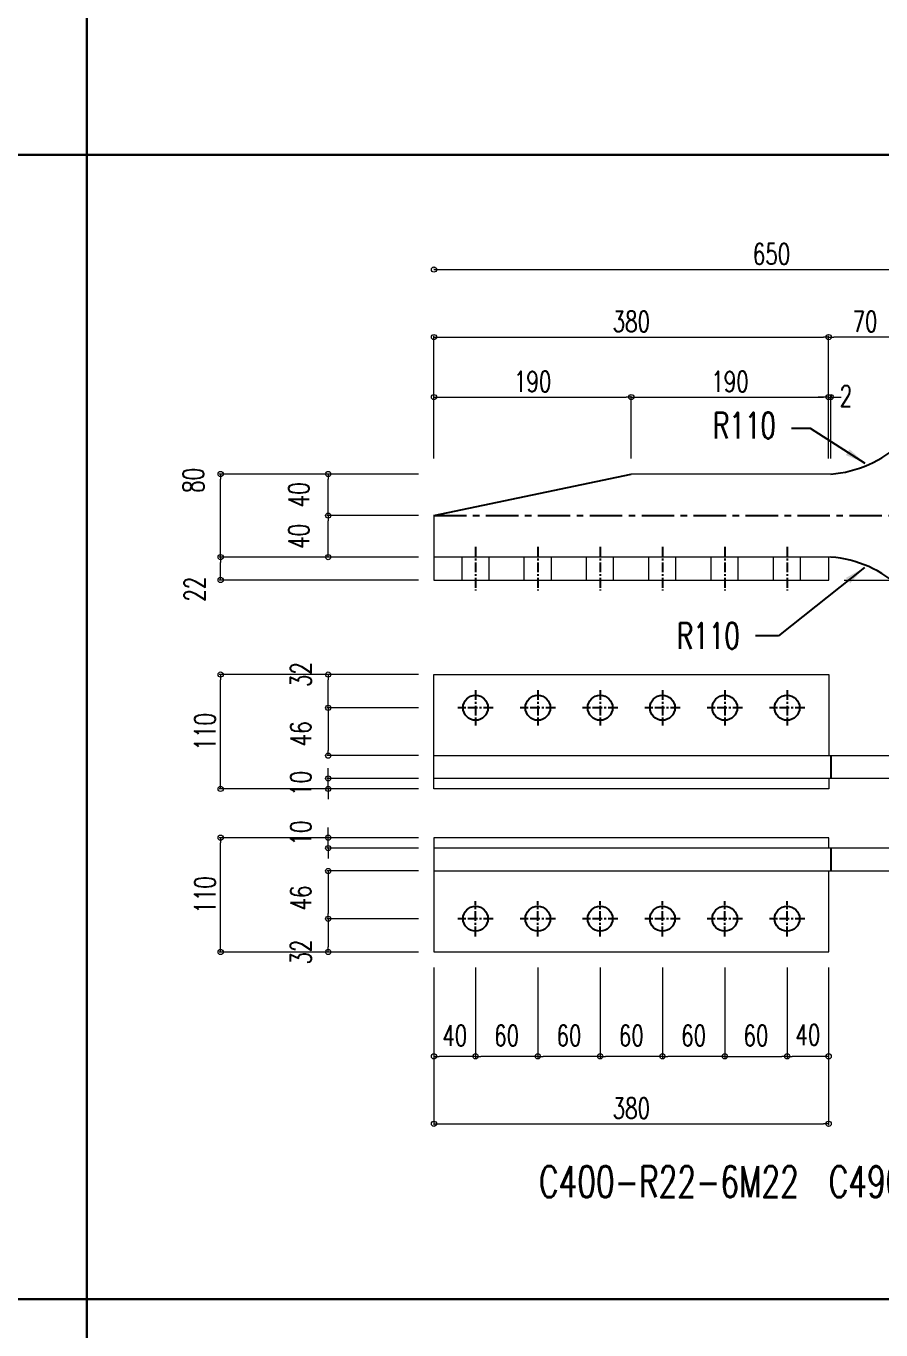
# Model space of a CAD drawing. Header units: millimetres. Extents: x -4568 to 36914, y -114 to 17788.
# Drawn here: x 26593 to 27416, y 9515 to 10770 of the extents above; entities that cross this region are included whole.
import ezdxf

# ---------------------------------------------------------------- set-up
doc = ezdxf.new("R2010")
doc.units = ezdxf.units.MM
doc.header["$LTSCALE"] = 5
for name, pattern in [('ACAD_ISO03W100', [30, 12, -18]), ('CENTER1', [10, 6.25, -1.25, 1.25, -1.25]), ('JIS_08_50', [53, 50, -1.125, 0.75, -1.125])]:
    doc.linetypes.add(name, pattern=pattern)
doc.layers.get('0').update_dxf_attribs({"color": 255})
doc.layers.get('DEFPOINTS').update_dxf_attribs({"color": 255})
for name, color, linetype in [('01', 7, 'Continuous'), ('CENTER', 2, 'JIS_08_50'), ('寸法', 4, 'Continuous'), ('補助線', 7, 'ACAD_ISO03W100'), ('金物', 142, 'Continuous')]:
    doc.layers.add(name, color=color, linetype=linetype)
doc.styles.add('KANJI', font='simplex.shx', dxfattribs={"width": 0.7, "bigfont": 'extfont2.shx'})
doc.styles.get("Standard").update_dxf_attribs({"font": 'simplex.shx', "width": 0.7, "height": 2.5, "bigfont": '@extfont2.shx'})
doc.styles.add('SUNPOU2', font='simplex.shx', dxfattribs={"width": 0.7, "height": 50, "bigfont": 'extfont2.shx'})
doc.dimstyles.new('コピー(2) - Standard', dxfattribs={"dimtxt": 25, "dimasz": 20, "dimexe": 0.18, "dimexo": 0.0625, "dimgap": 15, "dimtad": 1, "dimdec": 0, "dimzin": 0, "dimdsep": 46, "dimtxsty": 'Standard', "dimblk": 'DOTSMALL', "dimcen": 0.09, "dimadec": 0, "dimazin": 0, "dimtfac": 1, "dimtdec": 0, "dimtofl": 0, "dimtmove": 0, "dimatfit": 3, "dimfxl": 0, "dimtolj": 1, "dimtzin": 0, "dimarcsym": 0})
doc.dimstyles.new('一般寸法-小さめ', dxfattribs={"dimscale": 10, "dimtxt": 2, "dimasz": 0.5, "dimexe": 0.125, "dimexo": 1.5, "dimgap": 0.5, "dimtad": 1, "dimtxsty": 'KANJI', "dimblk": 'ORIGIN', "dimcen": 0, "dimclrd": 256, "dimclre": 256, "dimclrt": 256, "dimadec": 0, "dimazin": 0, "dimtfac": 1, "dimtmove": 2, "dimatfit": 2, "dimfxl": 0, "dimtolj": 2, "dimlwd": 5, "dimlwe": 5, "dimarcsym": 0})

# ---------------------------------------------------------------- blocks, each defined once
blk = doc.blocks.new('_Origin')
at = {"color": 0, "linetype": 'ByBlock', "lineweight": -2}
blk.add_line((0, 0), (-1, 0), dxfattribs=at)
blk.add_circle((0, 0), 0.5, dxfattribs=at)
blk = doc.blocks.new('*D45')
at = {"layer": 'DEFPOINTS', "color": 0, "transparency": 16777216}
for p in [(27366.1, 10470.3), (26986.1, 10338.5), (27366.1, 10338.5)]:
    blk.add_point(p, dxfattribs=at)
at = {"layer": '寸法', "lineweight": 5, "transparency": 16777216}
for p, q in [((26986.1, 10353.5), (26986.1, 10471.5)), ((26991.1, 10470.3), (27361.1, 10470.3)), ((27366.1, 10353.5), (27366.1, 10471.5))]:
    blk.add_line(p, q, dxfattribs=at)
at = {"layer": '寸法', "lineweight": 5, "transparency": 16777216, "xscale": 5, "yscale": 5, "zscale": 5, "rotation": 180}
blk.add_blockref('_Origin', (26986.1, 10470.3), dxfattribs=at)
at = {"layer": '寸法', "lineweight": 5, "transparency": 16777216, "xscale": 5, "yscale": 5, "zscale": 5}
blk.add_blockref('_Origin', (27366.1, 10470.3), dxfattribs=at)
at = {"layer": '寸法', "transparency": 16777216, "insert": (27176.1, 10485.3), "char_height": 20, "attachment_point": 5, "style": 'KANJI'}
blk.add_mtext('\\A2;380', dxfattribs=at)
blk = doc.blocks.new('*D46')
at = {"layer": 'DEFPOINTS', "color": 0, "transparency": 16777216}
for p in [(27266.1, 9878.5), (27326.1, 9878.5), (27326.1, 9778.1)]:
    blk.add_point(p, dxfattribs=at)
at = {"layer": '寸法', "lineweight": 5, "transparency": 16777216}
for p, q in [((27266.1, 9863.5), (27266.1, 9776.8)), ((27326.1, 9863.5), (27326.1, 9776.8)), ((27271.1, 9778.1), (27321.1, 9778.1))]:
    blk.add_line(p, q, dxfattribs=at)
at = {"layer": '寸法', "lineweight": 5, "transparency": 16777216, "xscale": 5, "yscale": 5, "zscale": 5, "rotation": 180}
blk.add_blockref('_Origin', (27266.1, 9778.1), dxfattribs=at)
at = {"layer": '寸法', "lineweight": 5, "transparency": 16777216, "xscale": 5, "yscale": 5, "zscale": 5}
blk.add_blockref('_Origin', (27326.1, 9778.1), dxfattribs=at)
at = {"layer": '寸法', "transparency": 16777216, "insert": (27296.1, 9798.1), "char_height": 20, "attachment_point": 5, "style": 'KANJI'}
blk.add_mtext('\\A2;60', dxfattribs=at)
blk = doc.blocks.new('*D47')
at = {"layer": 'DEFPOINTS', "color": 0, "transparency": 16777216}
for p in [(27366.1, 10470.3), (27436.1, 10370), (27366.1, 10338.5)]:
    blk.add_point(p, dxfattribs=at)
at = {"layer": '寸法', "lineweight": 5, "transparency": 16777216}
for p, q in [((27366.1, 10353.5), (27366.1, 10471.5)), ((27431.1, 10470.3), (27371.1, 10470.3)), ((27436.1, 10385), (27436.1, 10471.5))]:
    blk.add_line(p, q, dxfattribs=at)
at = {"layer": '寸法', "lineweight": 5, "transparency": 16777216, "xscale": 5, "yscale": 5, "zscale": 5, "rotation": 180}
blk.add_blockref('_Origin', (27366.1, 10470.3), dxfattribs=at)
at = {"layer": '寸法', "lineweight": 5, "transparency": 16777216, "xscale": 5, "yscale": 5, "zscale": 5}
blk.add_blockref('_Origin', (27436.1, 10470.3), dxfattribs=at)
at = {"layer": '寸法', "transparency": 16777216, "insert": (27401.1, 10485.3), "char_height": 20, "attachment_point": 5, "style": 'KANJI'}
blk.add_mtext('\\A2;70', dxfattribs=at)
blk = doc.blocks.new('*D48')
at = {"layer": 'DEFPOINTS', "color": 0, "transparency": 16777216}
for p in [(27026.1, 9878.5), (27086.1, 9878.5), (27026.1, 9778.1)]:
    blk.add_point(p, dxfattribs=at)
at = {"layer": '寸法', "lineweight": 5, "transparency": 16777216}
for p, q in [((27026.1, 9863.5), (27026.1, 9776.8)), ((27086.1, 9863.5), (27086.1, 9776.8)), ((27081.1, 9778.1), (27031.1, 9778.1))]:
    blk.add_line(p, q, dxfattribs=at)
at = {"layer": '寸法', "lineweight": 5, "transparency": 16777216, "xscale": 5, "yscale": 5, "zscale": 5, "rotation": 180}
blk.add_blockref('_Origin', (27026.1, 9778.1), dxfattribs=at)
at = {"layer": '寸法', "lineweight": 5, "transparency": 16777216, "xscale": 5, "yscale": 5, "zscale": 5}
blk.add_blockref('_Origin', (27086.1, 9778.1), dxfattribs=at)
at = {"layer": '寸法', "transparency": 16777216, "insert": (27056.1, 9798.1), "char_height": 20, "attachment_point": 5, "style": 'KANJI'}
blk.add_mtext('\\A2;60', dxfattribs=at)
blk = doc.blocks.new('*D453')
at = {"layer": 'DEFPOINTS', "color": 0, "transparency": 16777216}
for p in [(26986.1, 9878.5), (27366.1, 9878.5), (27366.1, 9713.2)]:
    blk.add_point(p, dxfattribs=at)
at = {"layer": '寸法', "lineweight": 5, "transparency": 16777216}
for p, q in [((26986.1, 9863.5), (26986.1, 9711.9)), ((27366.1, 9863.5), (27366.1, 9711.9)), ((26991.1, 9713.2), (27361.1, 9713.2))]:
    blk.add_line(p, q, dxfattribs=at)
at = {"layer": '寸法', "lineweight": 5, "transparency": 16777216, "xscale": 5, "yscale": 5, "zscale": 5, "rotation": 180}
blk.add_blockref('_Origin', (26986.1, 9713.2), dxfattribs=at)
at = {"layer": '寸法', "lineweight": 5, "transparency": 16777216, "xscale": 5, "yscale": 5, "zscale": 5}
blk.add_blockref('_Origin', (27366.1, 9713.2), dxfattribs=at)
at = {"layer": '寸法', "transparency": 16777216, "insert": (27176.1, 9728.2), "char_height": 20, "attachment_point": 5, "style": 'KANJI'}
blk.add_mtext('\\A2;380', dxfattribs=at)
blk = doc.blocks.new('*D49')
at = {"layer": 'DEFPOINTS', "color": 0, "transparency": 16777216}
for p in [(27206.1, 9878.5), (27266.1, 9878.5), (27206.1, 9778.1)]:
    blk.add_point(p, dxfattribs=at)
at = {"layer": '寸法', "lineweight": 5, "transparency": 16777216}
for p, q in [((27206.1, 9863.5), (27206.1, 9776.8)), ((27266.1, 9863.5), (27266.1, 9776.8)), ((27261.1, 9778.1), (27211.1, 9778.1))]:
    blk.add_line(p, q, dxfattribs=at)
at = {"layer": '寸法', "lineweight": 5, "transparency": 16777216, "xscale": 5, "yscale": 5, "zscale": 5, "rotation": 180}
blk.add_blockref('_Origin', (27206.1, 9778.1), dxfattribs=at)
at = {"layer": '寸法', "lineweight": 5, "transparency": 16777216, "xscale": 5, "yscale": 5, "zscale": 5}
blk.add_blockref('_Origin', (27266.1, 9778.1), dxfattribs=at)
at = {"layer": '寸法', "transparency": 16777216, "insert": (27236.1, 9798.1), "char_height": 20, "attachment_point": 5, "style": 'KANJI'}
blk.add_mtext('\\A2;60', dxfattribs=at)
blk = doc.blocks.new('*D50')
at = {"layer": 'DEFPOINTS', "color": 0, "transparency": 16777216}
for p in [(27146.1, 9878.5), (27206.1, 9878.5), (27146.1, 9778.1)]:
    blk.add_point(p, dxfattribs=at)
at = {"layer": '寸法', "lineweight": 5, "transparency": 16777216}
for p, q in [((27146.1, 9863.5), (27146.1, 9776.8)), ((27206.1, 9863.5), (27206.1, 9776.8)), ((27201.1, 9778.1), (27151.1, 9778.1))]:
    blk.add_line(p, q, dxfattribs=at)
at = {"layer": '寸法', "lineweight": 5, "transparency": 16777216, "xscale": 5, "yscale": 5, "zscale": 5, "rotation": 180}
blk.add_blockref('_Origin', (27146.1, 9778.1), dxfattribs=at)
at = {"layer": '寸法', "lineweight": 5, "transparency": 16777216, "xscale": 5, "yscale": 5, "zscale": 5}
blk.add_blockref('_Origin', (27206.1, 9778.1), dxfattribs=at)
at = {"layer": '寸法', "transparency": 16777216, "insert": (27176.1, 9798.1), "char_height": 20, "attachment_point": 5, "style": 'KANJI'}
blk.add_mtext('\\A2;60', dxfattribs=at)
blk = doc.blocks.new('*D454')
at = {"layer": 'DEFPOINTS', "color": 0, "transparency": 16777216}
for p in [(26780.7, 10145.5), (26986.1, 10145.5), (26986.1, 10035.5)]:
    blk.add_point(p, dxfattribs=at)
at = {"layer": '寸法', "lineweight": 5, "transparency": 16777216}
for p, q in [((26971.1, 10145.5), (26779.4, 10145.5)), ((26780.7, 10040.5), (26780.7, 10140.5)), ((26971.1, 10035.5), (26779.4, 10035.5))]:
    blk.add_line(p, q, dxfattribs=at)
at = {"layer": '寸法', "lineweight": 5, "transparency": 16777216, "xscale": 5, "yscale": 5, "zscale": 5}
for p, rotation in [((26780.7, 10145.5), 90), ((26780.7, 10035.5), 270)]:
    blk.add_blockref('_Origin', p, dxfattribs=dict(at, rotation=rotation))
at = {"layer": '寸法', "transparency": 16777216, "insert": (26765.7, 10090.5), "char_height": 20, "attachment_point": 5, "rotation": 90, "style": 'KANJI'}
blk.add_mtext('\\A2;110', dxfattribs=at)
blk = doc.blocks.new('*D53')
at = {"layer": 'DEFPOINTS', "color": 0, "transparency": 16777216}
for p in [(26884.3, 10045.5), (26986.1, 10045.5), (26986.1, 10035.5)]:
    blk.add_point(p, dxfattribs=at)
at = {"layer": '寸法', "lineweight": 5, "transparency": 16777216}
for p, q in [((26884.3, 10050.5), (26884.3, 10055.5)), ((26971.1, 10045.5), (26883, 10045.5)), ((26884.3, 10035.5), (26884.3, 10045.5)), ((26971.1, 10035.5), (26883, 10035.5)), ((26884.3, 10030.5), (26884.3, 10025.5))]:
    blk.add_line(p, q, dxfattribs=at)
at = {"layer": '寸法', "lineweight": 5, "transparency": 16777216, "xscale": 5, "yscale": 5, "zscale": 5}
for p, rotation in [((26884.3, 10045.5), 270), ((26884.3, 10035.5), 90)]:
    blk.add_blockref('_Origin', p, dxfattribs=dict(at, rotation=rotation))
at = {"layer": '寸法', "transparency": 16777216, "insert": (26858, 10040.7), "char_height": 20, "attachment_point": 5, "rotation": 90, "style": 'KANJI'}
blk.add_mtext('\\A2;10', dxfattribs=at)
blk = doc.blocks.new('*D54')
at = {"layer": 'DEFPOINTS', "color": 0, "transparency": 16777216}
for p in [(26780.7, 10338.5), (26986.1, 10338.5), (26986.1, 10258.5)]:
    blk.add_point(p, dxfattribs=at)
at = {"layer": '寸法', "lineweight": 5, "transparency": 16777216}
for p, q in [((26971.1, 10338.5), (26779.4, 10338.5)), ((26780.7, 10263.5), (26780.7, 10333.5)), ((26971.1, 10258.5), (26779.4, 10258.5))]:
    blk.add_line(p, q, dxfattribs=at)
at = {"layer": '寸法', "lineweight": 5, "transparency": 16777216, "xscale": 5, "yscale": 5, "zscale": 5}
for p, rotation in [((26780.7, 10338.5), 90), ((26780.7, 10258.5), 270)]:
    blk.add_blockref('_Origin', p, dxfattribs=dict(at, rotation=rotation))
at = {"layer": '寸法', "transparency": 16777216, "insert": (26754.4, 10332.4), "char_height": 20, "attachment_point": 5, "rotation": 90, "style": 'KANJI'}
blk.add_mtext('\\A2;80', dxfattribs=at)
blk = doc.blocks.new('*D55')
at = {"layer": 'DEFPOINTS', "color": 0, "transparency": 16777216}
for p in [(26884.3, 10145.5), (26986.1, 10145.5), (26986.1, 10113.5)]:
    blk.add_point(p, dxfattribs=at)
at = {"layer": '寸法', "lineweight": 5, "transparency": 16777216}
for p, q in [((26971.1, 10145.5), (26883, 10145.5)), ((26884.3, 10118.5), (26884.3, 10140.5)), ((26971.1, 10113.5), (26883, 10113.5))]:
    blk.add_line(p, q, dxfattribs=at)
at = {"layer": '寸法', "lineweight": 5, "transparency": 16777216, "xscale": 5, "yscale": 5, "zscale": 5}
for p, rotation in [((26884.3, 10145.5), 90), ((26884.3, 10113.5), 270)]:
    blk.add_blockref('_Origin', p, dxfattribs=dict(at, rotation=rotation))
at = {"layer": '寸法', "transparency": 16777216, "insert": (26858, 10145.5), "char_height": 20, "attachment_point": 5, "rotation": 90, "style": 'KANJI'}
blk.add_mtext('\\A2;32', dxfattribs=at)
blk = doc.blocks.new('*D455')
at = {"layer": 'DEFPOINTS', "color": 0, "transparency": 16777216}
for p in [(26780.7, 10258.5), (26986.1, 10258.5), (26986.1, 10236.5)]:
    blk.add_point(p, dxfattribs=at)
at = {"layer": '寸法', "lineweight": 5, "transparency": 16777216}
for p, q in [((26971.1, 10258.5), (26779.4, 10258.5)), ((26780.7, 10241.5), (26780.7, 10253.5)), ((26971.1, 10236.5), (26779.4, 10236.5))]:
    blk.add_line(p, q, dxfattribs=at)
at = {"layer": '寸法', "lineweight": 5, "transparency": 16777216, "xscale": 5, "yscale": 5, "zscale": 5}
for p, rotation in [((26780.7, 10258.5), 90), ((26780.7, 10236.5), 270)]:
    blk.add_blockref('_Origin', p, dxfattribs=dict(at, rotation=rotation))
at = {"layer": '寸法', "transparency": 16777216, "insert": (26755.7, 10227.7), "char_height": 20, "attachment_point": 5, "rotation": 90, "style": 'KANJI'}
blk.add_mtext('\\A2;22', dxfattribs=at)
blk = doc.blocks.new('*D457')
at = {"layer": 'DEFPOINTS', "color": 0, "transparency": 16777216}
for p in [(26780.7, 9988.5), (26986.1, 9988.5), (26986.1, 9878.5)]:
    blk.add_point(p, dxfattribs=at)
at = {"layer": '寸法', "lineweight": 5, "transparency": 16777216}
for p, q in [((26971.1, 9988.5), (26779.4, 9988.5)), ((26780.7, 9883.5), (26780.7, 9983.5)), ((26971.1, 9878.5), (26779.4, 9878.5))]:
    blk.add_line(p, q, dxfattribs=at)
at = {"layer": '寸法', "lineweight": 5, "transparency": 16777216, "xscale": 5, "yscale": 5, "zscale": 5}
for p, rotation in [((26780.7, 9988.5), 90), ((26780.7, 9878.5), 270)]:
    blk.add_blockref('_Origin', p, dxfattribs=dict(at, rotation=rotation))
at = {"layer": '寸法', "transparency": 16777216, "insert": (26765.7, 9933.5), "char_height": 20, "attachment_point": 5, "rotation": 90, "style": 'KANJI'}
blk.add_mtext('\\A2;110', dxfattribs=at)
blk = doc.blocks.new('*D58')
at = {"layer": 'DEFPOINTS', "color": 0, "transparency": 16777216}
for p in [(26884.3, 9988.5), (26986.1, 9988.5), (26986.1, 9978.5)]:
    blk.add_point(p, dxfattribs=at)
at = {"layer": '寸法', "lineweight": 5, "transparency": 16777216}
for p, q in [((26971.1, 9988.5), (26883, 9988.5)), ((26884.3, 9993.5), (26884.3, 9998.5)), ((26884.3, 9978.5), (26884.3, 9988.5)), ((26971.1, 9978.5), (26883, 9978.5)), ((26884.3, 9973.5), (26884.3, 9968.5))]:
    blk.add_line(p, q, dxfattribs=at)
at = {"layer": '寸法', "lineweight": 5, "transparency": 16777216, "xscale": 5, "yscale": 5, "zscale": 5}
for p, rotation in [((26884.3, 9988.5), 270), ((26884.3, 9978.5), 90)]:
    blk.add_blockref('_Origin', p, dxfattribs=dict(at, rotation=rotation))
at = {"layer": '寸法', "transparency": 16777216, "insert": (26858, 9993), "char_height": 20, "attachment_point": 5, "rotation": 90, "style": 'KANJI'}
blk.add_mtext('\\A2;10', dxfattribs=at)
blk = doc.blocks.new('*D59')
at = {"layer": 'DEFPOINTS', "color": 0, "transparency": 16777216}
for p in [(26986.1, 9910.5), (26884.3, 9878.5), (26986.1, 9878.5)]:
    blk.add_point(p, dxfattribs=at)
at = {"layer": '寸法', "lineweight": 5, "transparency": 16777216}
for p, q in [((26971.1, 9910.5), (26883, 9910.5)), ((26884.3, 9905.5), (26884.3, 9883.5)), ((26971.1, 9878.5), (26883, 9878.5))]:
    blk.add_line(p, q, dxfattribs=at)
at = {"layer": '寸法', "lineweight": 5, "transparency": 16777216, "xscale": 5, "yscale": 5, "zscale": 5}
for p, rotation in [((26884.3, 9910.5), 90), ((26884.3, 9878.5), 270)]:
    blk.add_blockref('_Origin', p, dxfattribs=dict(at, rotation=rotation))
at = {"layer": '寸法', "transparency": 16777216, "insert": (26858, 9878.5), "char_height": 20, "attachment_point": 5, "rotation": 90, "style": 'KANJI'}
blk.add_mtext('\\A2;32', dxfattribs=at)
blk = doc.blocks.new('*D60')
at = {"layer": 'DEFPOINTS', "color": 0, "transparency": 16777216}
for p in [(27086.1, 9878.5), (27146.1, 9878.5), (27086.1, 9778.1)]:
    blk.add_point(p, dxfattribs=at)
at = {"layer": '寸法', "lineweight": 5, "transparency": 16777216}
for p, q in [((27086.1, 9863.5), (27086.1, 9776.8)), ((27146.1, 9863.5), (27146.1, 9776.8)), ((27141.1, 9778.1), (27091.1, 9778.1))]:
    blk.add_line(p, q, dxfattribs=at)
at = {"layer": '寸法', "lineweight": 5, "transparency": 16777216, "xscale": 5, "yscale": 5, "zscale": 5, "rotation": 180}
blk.add_blockref('_Origin', (27086.1, 9778.1), dxfattribs=at)
at = {"layer": '寸法', "lineweight": 5, "transparency": 16777216, "xscale": 5, "yscale": 5, "zscale": 5}
blk.add_blockref('_Origin', (27146.1, 9778.1), dxfattribs=at)
at = {"layer": '寸法', "transparency": 16777216, "insert": (27116.1, 9798.1), "char_height": 20, "attachment_point": 5, "style": 'KANJI'}
blk.add_mtext('\\A2;60', dxfattribs=at)
blk = doc.blocks.new('*D61')
at = {"layer": 'DEFPOINTS', "color": 0, "transparency": 16777216}
for p in [(26986.1, 9878.5), (27026.1, 9878.5), (26986.1, 9778.1)]:
    blk.add_point(p, dxfattribs=at)
at = {"layer": '寸法', "lineweight": 5, "transparency": 16777216}
for p, q in [((26986.1, 9863.5), (26986.1, 9776.8)), ((27026.1, 9863.5), (27026.1, 9776.8)), ((27021.1, 9778.1), (26991.1, 9778.1))]:
    blk.add_line(p, q, dxfattribs=at)
at = {"layer": '寸法', "lineweight": 5, "transparency": 16777216, "xscale": 5, "yscale": 5, "zscale": 5, "rotation": 180}
blk.add_blockref('_Origin', (26986.1, 9778.1), dxfattribs=at)
at = {"layer": '寸法', "lineweight": 5, "transparency": 16777216, "xscale": 5, "yscale": 5, "zscale": 5}
blk.add_blockref('_Origin', (27026.1, 9778.1), dxfattribs=at)
at = {"layer": '寸法', "transparency": 16777216, "insert": (27006.1, 9798.1), "char_height": 20, "attachment_point": 5, "style": 'KANJI'}
blk.add_mtext('\\A2;40', dxfattribs=at)
blk = doc.blocks.new('*D62')
at = {"layer": 'DEFPOINTS', "color": 0, "transparency": 16777216}
for p in [(27326.1, 9878.5), (27366.1, 9878.5), (27326.1, 9778.1)]:
    blk.add_point(p, dxfattribs=at)
at = {"layer": '寸法', "lineweight": 5, "transparency": 16777216}
for p, q in [((27326.1, 9863.5), (27326.1, 9776.8)), ((27366.1, 9863.5), (27366.1, 9776.8)), ((27361.1, 9778.1), (27331.1, 9778.1))]:
    blk.add_line(p, q, dxfattribs=at)
at = {"layer": '寸法', "lineweight": 5, "transparency": 16777216, "xscale": 5, "yscale": 5, "zscale": 5, "rotation": 180}
blk.add_blockref('_Origin', (27326.1, 9778.1), dxfattribs=at)
at = {"layer": '寸法', "lineweight": 5, "transparency": 16777216, "xscale": 5, "yscale": 5, "zscale": 5}
blk.add_blockref('_Origin', (27366.1, 9778.1), dxfattribs=at)
at = {"layer": '寸法', "transparency": 16777216, "insert": (27346.1, 9798.8), "char_height": 20, "attachment_point": 5, "style": 'KANJI'}
blk.add_mtext('\\A2;40', dxfattribs=at)
blk = doc.blocks.new('*D63')
at = {"layer": 'DEFPOINTS', "color": 0, "transparency": 16777216}
for p in [(26884.3, 10298.5), (26986.1, 10298.5), (26986.1, 10258.5)]:
    blk.add_point(p, dxfattribs=at)
at = {"layer": '寸法', "lineweight": 5, "transparency": 16777216}
for p, q in [((26971.1, 10298.5), (26883, 10298.5)), ((26884.3, 10263.5), (26884.3, 10293.5)), ((26971.1, 10258.5), (26883, 10258.5))]:
    blk.add_line(p, q, dxfattribs=at)
at = {"layer": '寸法', "lineweight": 5, "transparency": 16777216, "xscale": 5, "yscale": 5, "zscale": 5}
for p, rotation in [((26884.3, 10298.5), 90), ((26884.3, 10258.5), 270)]:
    blk.add_blockref('_Origin', p, dxfattribs=dict(at, rotation=rotation))
at = {"layer": '寸法', "transparency": 16777216, "insert": (26856.1, 10278.5), "char_height": 20, "attachment_point": 5, "rotation": 90, "style": 'KANJI'}
blk.add_mtext('\\A2;40', dxfattribs=at)
blk = doc.blocks.new('*D64')
at = {"layer": 'DEFPOINTS', "color": 0, "transparency": 16777216}
for p in [(26884.3, 10338.5), (26986.1, 10338.5), (26986.1, 10298.5)]:
    blk.add_point(p, dxfattribs=at)
at = {"layer": '寸法', "lineweight": 5, "transparency": 16777216}
for p, q in [((26971.1, 10338.5), (26883, 10338.5)), ((26884.3, 10303.5), (26884.3, 10333.5)), ((26971.1, 10298.5), (26883, 10298.5))]:
    blk.add_line(p, q, dxfattribs=at)
at = {"layer": '寸法', "lineweight": 5, "transparency": 16777216, "xscale": 5, "yscale": 5, "zscale": 5}
for p, rotation in [((26884.3, 10338.5), 90), ((26884.3, 10298.5), 270)]:
    blk.add_blockref('_Origin', p, dxfattribs=dict(at, rotation=rotation))
at = {"layer": '寸法', "transparency": 16777216, "insert": (26856.1, 10318.5), "char_height": 20, "attachment_point": 5, "rotation": 90, "style": 'KANJI'}
blk.add_mtext('\\A2;40', dxfattribs=at)
blk = doc.blocks.new('*D458')
at = {"layer": 'DEFPOINTS', "color": 0, "transparency": 16777216}
for p in [(27366.1, 10236.5), (27436.1, 10228.5), (27445.7, 10228.5)]:
    blk.add_point(p, dxfattribs=at)
at = {"layer": '寸法', "lineweight": 5, "transparency": 16777216}
for p, q in [((27445.7, 10241.5), (27445.7, 10246.5)), ((27381.1, 10236.5), (27447, 10236.5)), ((27445.7, 10236.5), (27445.7, 10228.5)), ((27451.1, 10228.5), (27447, 10228.5)), ((27445.7, 10223.5), (27445.7, 10218.5))]:
    blk.add_line(p, q, dxfattribs=at)
at = {"layer": '寸法', "lineweight": 5, "transparency": 16777216, "xscale": 5, "yscale": 5, "zscale": 5}
for p, rotation in [((27445.7, 10236.5), 270), ((27445.7, 10228.5), 90)]:
    blk.add_blockref('_Origin', p, dxfattribs=dict(at, rotation=rotation))
at = {"layer": '寸法', "transparency": 16777216, "insert": (27472.5, 10192.1), "char_height": 20, "attachment_point": 5, "rotation": 90, "style": 'KANJI'}
blk.add_mtext('\\A2;8', dxfattribs=at)
blk = doc.blocks.new('*D65')
at = {"layer": 'DEFPOINTS', "color": 0, "transparency": 16777216}
for p in [(26986.1, 9956.5), (26884.3, 9910.5), (26986.1, 9910.5)]:
    blk.add_point(p, dxfattribs=at)
at = {"layer": '寸法', "lineweight": 5, "transparency": 16777216}
for p, q in [((26971.1, 9956.5), (26883, 9956.5)), ((26884.3, 9951.5), (26884.3, 9915.5)), ((26971.1, 9910.5), (26883, 9910.5))]:
    blk.add_line(p, q, dxfattribs=at)
at = {"layer": '寸法', "lineweight": 5, "transparency": 16777216, "xscale": 5, "yscale": 5, "zscale": 5}
for p, rotation in [((26884.3, 9956.5), 90), ((26884.3, 9910.5), 270)]:
    blk.add_blockref('_Origin', p, dxfattribs=dict(at, rotation=rotation))
at = {"layer": '寸法', "transparency": 16777216, "insert": (26858, 9930.5), "char_height": 20, "attachment_point": 5, "rotation": 90, "style": 'KANJI'}
blk.add_mtext('\\A2;46', dxfattribs=at)
blk = doc.blocks.new('*D66')
at = {"layer": 'DEFPOINTS', "color": 0, "transparency": 16777216}
for p in [(26986.1, 10113.5), (26884.3, 10067.5), (26986.1, 10067.5)]:
    blk.add_point(p, dxfattribs=at)
at = {"layer": '寸法', "lineweight": 5, "transparency": 16777216}
for p, q in [((26971.1, 10113.5), (26883, 10113.5)), ((26884.3, 10108.5), (26884.3, 10072.5)), ((26971.1, 10067.5), (26883, 10067.5))]:
    blk.add_line(p, q, dxfattribs=at)
at = {"layer": '寸法', "lineweight": 5, "transparency": 16777216, "xscale": 5, "yscale": 5, "zscale": 5}
for p, rotation in [((26884.3, 10113.5), 90), ((26884.3, 10067.5), 270)]:
    blk.add_blockref('_Origin', p, dxfattribs=dict(at, rotation=rotation))
at = {"layer": '寸法', "transparency": 16777216, "insert": (26858, 10088.5), "char_height": 20, "attachment_point": 5, "rotation": 90, "style": 'KANJI'}
blk.add_mtext('\\A2;46', dxfattribs=at)
blk = doc.blocks.new('*D67')
at = {"layer": 'DEFPOINTS', "color": 0, "transparency": 16777216}
for p in [(27636.1, 10535.3), (27636.1, 10370), (26986.1, 10337.8)]:
    blk.add_point(p, dxfattribs=at)
at = {"layer": '寸法', "lineweight": 5, "transparency": 16777216}
for p, q in [((27636.1, 10570), (27636.1, 10536.5)), ((26986.1, 10537.8), (26986.1, 10536.5)), ((26991.1, 10535.3), (27631.1, 10535.3))]:
    blk.add_line(p, q, dxfattribs=at)
at = {"layer": '寸法', "lineweight": 5, "transparency": 16777216, "xscale": 5, "yscale": 5, "zscale": 5, "rotation": 180}
blk.add_blockref('_Origin', (26986.1, 10535.3), dxfattribs=at)
at = {"layer": '寸法', "lineweight": 5, "transparency": 16777216, "xscale": 5, "yscale": 5, "zscale": 5}
blk.add_blockref('_Origin', (27636.1, 10535.3), dxfattribs=at)
at = {"layer": '寸法', "transparency": 16777216, "insert": (27311.1, 10550.3), "char_height": 20, "attachment_point": 5, "style": 'KANJI'}
blk.add_mtext('\\A2;650', dxfattribs=at)
blk = doc.blocks.new('_DotSmall')
at = {"color": 0, "linetype": 'ByBlock', "const_width": 0.5}
blk.add_lwpolyline([(-0.0625, 0, 1), (0.0625, 0, 1)], format="xyb", close=True, dxfattribs=at)
blk = doc.blocks.new('*D68')
at = {"layer": 'DEFPOINTS', "color": 0, "transparency": 16777216}
for p in [(27176.1, 10412.5), (26986.1, 10338.5), (27176.1, 10338.5)]:
    blk.add_point(p, dxfattribs=at)
at = {"layer": '寸法', "lineweight": 5, "transparency": 16777216}
for p, q in [((26986.1, 10353.5), (26986.1, 10413.8)), ((26991.1, 10412.5), (27171.1, 10412.5)), ((27176.1, 10353.5), (27176.1, 10413.8))]:
    blk.add_line(p, q, dxfattribs=at)
at = {"layer": '寸法', "lineweight": 5, "transparency": 16777216, "xscale": 5, "yscale": 5, "zscale": 5, "rotation": 180}
blk.add_blockref('_Origin', (26986.1, 10412.5), dxfattribs=at)
at = {"layer": '寸法', "lineweight": 5, "transparency": 16777216, "xscale": 5, "yscale": 5, "zscale": 5}
blk.add_blockref('_Origin', (27176.1, 10412.5), dxfattribs=at)
at = {"layer": '寸法', "transparency": 16777216, "insert": (27081.1, 10427.5), "char_height": 20, "attachment_point": 5, "style": 'KANJI'}
blk.add_mtext('\\A2;190', dxfattribs=at)
blk = doc.blocks.new('*D69')
at = {"layer": 'DEFPOINTS', "color": 0, "transparency": 16777216}
for p in [(27366.1, 10412.5), (27176.1, 10338.5), (27366.1, 10338.5)]:
    blk.add_point(p, dxfattribs=at)
at = {"layer": '寸法', "lineweight": 5, "transparency": 16777216}
for p, q in [((27176.1, 10353.5), (27176.1, 10413.8)), ((27181.1, 10412.5), (27361.1, 10412.5)), ((27366.1, 10353.5), (27366.1, 10413.8))]:
    blk.add_line(p, q, dxfattribs=at)
at = {"layer": '寸法', "lineweight": 5, "transparency": 16777216, "xscale": 5, "yscale": 5, "zscale": 5, "rotation": 180}
blk.add_blockref('_Origin', (27176.1, 10412.5), dxfattribs=at)
at = {"layer": '寸法', "lineweight": 5, "transparency": 16777216, "xscale": 5, "yscale": 5, "zscale": 5}
blk.add_blockref('_Origin', (27366.1, 10412.5), dxfattribs=at)
at = {"layer": '寸法', "transparency": 16777216, "insert": (27271.1, 10427.5), "char_height": 20, "attachment_point": 5, "style": 'KANJI'}
blk.add_mtext('\\A2;190', dxfattribs=at)
blk = doc.blocks.new('*D459')
at = {"layer": 'DEFPOINTS', "color": 0, "transparency": 16777216}
for p in [(27368.1, 10412.5), (27366.1, 10338.5), (27368.1, 10338.5)]:
    blk.add_point(p, dxfattribs=at)
at = {"layer": '寸法', "lineweight": 5, "transparency": 16777216}
for p, q in [((27361.1, 10412.5), (27356.1, 10412.5)), ((27366.1, 10353.5), (27366.1, 10413.8)), ((27366.1, 10412.5), (27368.1, 10412.5)), ((27368.1, 10353.5), (27368.1, 10413.8)), ((27373.1, 10412.5), (27378.1, 10412.5))]:
    blk.add_line(p, q, dxfattribs=at)
at = {"layer": '寸法', "lineweight": 5, "transparency": 16777216, "xscale": 5, "yscale": 5, "zscale": 5}
blk.add_blockref('_Origin', (27366.1, 10412.5), dxfattribs=at)
at = {"layer": '寸法', "lineweight": 5, "transparency": 16777216, "xscale": 5, "yscale": 5, "zscale": 5, "rotation": 180}
blk.add_blockref('_Origin', (27368.1, 10412.5), dxfattribs=at)
at = {"layer": '寸法', "transparency": 16777216, "insert": (27382.7, 10413.6), "char_height": 20, "attachment_point": 5, "style": 'KANJI'}
blk.add_mtext('\\A2;2', dxfattribs=at)

msp = doc.modelspace()

# ---------------------------------------------------------------- linework, layer by layer
at = {"layer": '01', "ltscale": 2}
for points in [[(26651.831, 11896.004), (28051.831, 11896.004), (28051.831, 10645.542), (26651.831, 10645.542)], [(23851.831, 10794.886), (26651.831, 10794.886), (26651.831, 10645.542), (23851.831, 10645.542)], [(25251.831, 10645.542), (26651.831, 10645.542), (26651.831, 9544.424), (25251.831, 9544.424)], [(26651.831, 10645.542), (28051.831, 10645.542), (28051.831, 9544.424), (26651.831, 9544.424)], [(23851.831, 9544.424), (26651.831, 9544.424), (26651.831, 9395.081), (23851.831, 9395.081)], [(26651.831, 9544.424), (29451.831, 9544.424), (29451.831, 9395.081), (26651.831, 9395.081)]]:
    msp.add_lwpolyline(points, close=True, dxfattribs=at)
at = {"layer": 'CENTER', "color": 7, "linetype": 'CENTER1'}
msp.add_line((26986.106, 10298.499), (27663.76, 10298.499), dxfattribs=at)
at = {"layer": '寸法', "linetype": 'CENTER1', "ltscale": 0.3}
for p, q in [((27026.106, 10268.499), (27026.106, 10226.499)), ((27086.106, 10268.499), (27086.106, 10226.499)), ((27146.106, 10268.499), (27146.106, 10226.499)), ((27206.106, 10268.499), (27206.106, 10226.499)), ((27266.106, 10268.499), (27266.106, 10226.499)), ((27326.106, 10268.499), (27326.106, 10226.499)), ((27026.106, 10130.542), (27026.106, 10096.542)), ((27086.106, 10130.542), (27086.106, 10096.542)), ((27146.106, 10130.542), (27146.106, 10096.542)), ((27206.106, 10130.542), (27206.106, 10096.542)), ((27266.106, 10130.542), (27266.106, 10096.542)), ((27326.106, 10130.542), (27326.106, 10096.542)), ((27043.106, 10113.542), (27009.106, 10113.542)), ((27103.106, 10113.542), (27069.106, 10113.542)), ((27163.106, 10113.542), (27129.106, 10113.542)), ((27223.106, 10113.542), (27189.106, 10113.542)), ((27283.106, 10113.542), (27249.106, 10113.542)), ((27343.106, 10113.542), (27309.106, 10113.542)), ((27026.106, 9893.542), (27026.106, 9927.542)), ((27086.106, 9893.542), (27086.106, 9927.542)), ((27146.106, 9893.542), (27146.106, 9927.542)), ((27206.106, 9893.542), (27206.106, 9927.542)), ((27266.106, 9893.542), (27266.106, 9927.542)), ((27326.106, 9893.542), (27326.106, 9927.542)), ((27043.106, 9910.542), (27009.106, 9910.542)), ((27103.106, 9910.542), (27069.106, 9910.542)), ((27163.106, 9910.542), (27129.106, 9910.542)), ((27223.106, 9910.542), (27189.106, 9910.542)), ((27283.106, 9910.542), (27249.106, 9910.542)), ((27343.106, 9910.542), (27309.106, 9910.542))]:
    msp.add_line(p, q, dxfattribs=at)
at = {"layer": '補助線', "lineweight": 18}
for p, q in [((27013.106, 10236.499), (27013.106, 10258.499)), ((27039.106, 10236.499), (27039.106, 10258.499)), ((27073.106, 10236.499), (27073.106, 10258.499)), ((27099.106, 10236.499), (27099.106, 10258.499)), ((27133.106, 10236.499), (27133.106, 10258.499)), ((27159.106, 10236.499), (27159.106, 10258.499)), ((27193.106, 10236.499), (27193.106, 10258.499)), ((27219.106, 10236.499), (27219.106, 10258.499)), ((27253.106, 10236.499), (27253.106, 10258.499)), ((27279.106, 10236.499), (27279.106, 10258.499)), ((27313.106, 10236.499), (27313.106, 10258.499)), ((27339.106, 10236.499), (27339.106, 10258.499))]:
    msp.add_line(p, q, dxfattribs=at)
at = {"layer": '金物'}
msp.add_line((26986.106, 10298.499), (27176.106, 10338.499), dxfattribs=at)
at = {"layer": '金物', "lineweight": 18}
for p, q in [((27368.106, 10338.499), (27176.106, 10338.499)), ((26986.106, 10298.499), (26986.106, 10258.499)), ((26986.106, 10258.499), (26986.106, 10236.499)), ((27368.106, 10258.499), (26986.106, 10258.499)), ((27366.106, 10236.499), (27366.106, 10258.499)), ((26986.106, 10236.499), (27366.106, 10236.499)), ((26986.106, 10035.542), (26986.106, 10145.542)), ((26986.106, 10145.542), (27366.106, 10145.542)), ((27366.106, 10145.542), (27366.106, 10067.542)), ((26986.106, 10067.542), (27636.106, 10067.542)), ((27636.106, 10045.542), (26986.106, 10045.542)), ((27366.106, 10045.542), (27366.106, 10035.542)), ((27366.106, 10035.542), (26986.106, 10035.542)), ((26986.106, 9988.542), (26986.106, 9878.542)), ((27366.106, 9988.542), (26986.106, 9988.542)), ((27366.106, 9978.542), (27366.106, 9988.542)), ((27636.106, 9978.542), (26986.106, 9978.542)), ((26986.106, 9956.542), (27636.106, 9956.542)), ((27366.106, 9878.542), (27366.106, 9956.542)), ((26986.106, 9878.542), (27366.106, 9878.542))]:
    msp.add_line(p, q, dxfattribs=at)
at = {"layer": '金物', "ltscale": 2}
for p, q in [((27368.106, 10067.542), (27368.106, 10045.542)), ((27368.106, 9978.542), (27368.106, 9956.542))]:
    msp.add_line(p, q, dxfattribs=at)
at = {"layer": '金物', "ltscale": 2.5}
for centre in [(27026.106, 10113.542), (27086.106, 10113.542), (27146.106, 10113.542), (27206.106, 10113.542), (27266.106, 10113.542), (27326.106, 10113.542), (27026.106, 9910.542), (27086.106, 9910.542), (27146.106, 9910.542), (27206.106, 9910.542), (27266.106, 9910.542), (27326.106, 9910.542)]:
    msp.add_circle(centre, 12, dxfattribs=at)
at = {"layer": '金物', "ltscale": 2}
for centre, start, end in [((27360.316, 10448.223), 274.060941, 313.550946), ((27360.316, 10148.775), 46.449054, 85.939059)]:
    msp.add_arc(centre, 110, start, end, dxfattribs=at)

# ---------------------------------------------------------------- texts
at = {"layer": '寸法', "char_height": 25, "width": 98.97993}
for s, insert, attachment_point in [('\\A1;R110', (27315.325, 10372.825), 9), ('R110', (27280.567, 10195.427), 3)]:
    msp.add_mtext(s, dxfattribs=dict(at, insert=insert, attachment_point=attachment_point))
at = {"layer": '寸法', "ltscale": 2, "insert": (27351.831, 9657.525), "char_height": 30, "width": 1400, "attachment_point": 5, "style": 'SUNPOU2'}
msp.add_mtext('C400-R22-6M22  C490-R22-6M22', dxfattribs=at)

# ---------------------------------------------------------------- dimensions: what is measured, and where the dimension line sits
at = {"layer": '寸法'}
dim = msp.add_linear_dim(base=(27636.106, 10535.294), p1=(26986.106, 10337.755), p2=(27636.106, 10369.999), dimstyle='一般寸法-小さめ', override={"dimexo": 20}, dxfattribs=at)
dim.commit()
dim.dimension.update_dxf_attribs({"geometry": '*D67', "text_midpoint": (27311.106, 10550.294)})
for base, p1, p2, picture, middle in [((27366.106, 10470.294), (26986.106, 10338.499), (27366.106, 10338.499), '*D45', (27176.106, 10485.294)), ((27366.106, 10470.294), (27436.106, 10369.999), (27366.106, 10338.499), '*D47', (27401.106, 10485.294)), ((27176.106, 10412.521), (26986.106, 10338.499), (27176.106, 10338.499), '*D68', (27081.106, 10427.521)), ((27366.106, 10412.521), (27176.106, 10338.499), (27366.106, 10338.499), '*D69', (27271.106, 10427.521)), ((27366.106, 9713.185), (26986.106, 9878.542), (27366.106, 9878.542), '*D453', (27176.106, 9728.185))]:
    dim = msp.add_linear_dim(base=base, p1=p1, p2=p2, dimstyle='一般寸法-小さめ', dxfattribs=at)
    dim.commit()
    dim.dimension.update_dxf_attribs({"geometry": picture, "text_midpoint": middle})
for base, p1, p2, picture, middle in [((27368.106, 10412.521), (27366.106, 10338.499), (27368.106, 10338.499), '*D459', (27382.674, 10413.6)), ((26986.106, 9778.063), (27026.106, 9878.542), (26986.106, 9878.542), '*D61', (27006.106, 9798.063)), ((27026.106, 9778.063), (27086.106, 9878.542), (27026.106, 9878.542), '*D48', (27056.106, 9798.063)), ((27086.106, 9778.063), (27146.106, 9878.542), (27086.106, 9878.542), '*D60', (27116.106, 9798.063)), ((27146.106, 9778.063), (27206.106, 9878.542), (27146.106, 9878.542), '*D50', (27176.106, 9798.063)), ((27206.106, 9778.063), (27266.106, 9878.542), (27206.106, 9878.542), '*D49', (27236.106, 9798.063)), ((27326.106, 9778.063), (27266.106, 9878.542), (27326.106, 9878.542), '*D46', (27296.106, 9798.063)), ((27326.106, 9778.063), (27366.106, 9878.542), (27326.106, 9878.542), '*D62', (27346.106, 9798.825))]:
    dim = msp.add_linear_dim(base=base, p1=p1, p2=p2, dimstyle='一般寸法-小さめ', dxfattribs=at)
    dim.commit()
    dim.dimension.update_dxf_attribs({"geometry": picture, "text_midpoint": middle, "dimtype": 160})
for base, p1, p2, angle, picture, middle in [((26780.679, 10338.499), (26986.106, 10258.499), (26986.106, 10338.499), 270, '*D54', (26754.429, 10332.426)), ((26884.298, 10338.499), (26986.106, 10298.499), (26986.106, 10338.499), 270, '*D64', (26856.143, 10318.499)), ((26884.298, 10298.499), (26986.106, 10258.499), (26986.106, 10298.499), 270, '*D63', (26856.143, 10278.499)), ((26780.679, 10258.499), (26986.106, 10236.499), (26986.106, 10258.499), 270, '*D455', (26755.679, 10227.743)), ((27445.732, 10228.499), (27366.106, 10236.499), (27436.106, 10228.499), 90, '*D458', (27472.473, 10192.069)), ((26884.298, 10145.542), (26986.106, 10113.542), (26986.106, 10145.542), 90, '*D55', (26858.048, 10145.542)), ((26884.298, 10067.542), (26986.106, 10113.542), (26986.106, 10067.542), 90, '*D66', (26858.048, 10088.542)), ((26884.298, 10045.542), (26986.106, 10035.542), (26986.106, 10045.542), 270, '*D53', (26858.048, 10040.692)), ((26884.298, 9988.542), (26986.106, 9978.542), (26986.106, 9988.542), 270, '*D58', (26858.048, 9993)), ((26884.298, 9910.542), (26986.106, 9956.542), (26986.106, 9910.542), 90, '*D65', (26858.048, 9930.542)), ((26884.298, 9878.542), (26986.106, 9910.542), (26986.106, 9878.542), 90, '*D59', (26858.048, 9878.542))]:
    dim = msp.add_linear_dim(base=base, p1=p1, p2=p2, angle=angle, dimstyle='一般寸法-小さめ', dxfattribs=at)
    dim.commit()
    dim.dimension.update_dxf_attribs({"geometry": picture, "text_midpoint": middle, "dimtype": 160})
for base, p1, p2, picture, middle in [((26780.679, 10145.542), (26986.106, 10035.542), (26986.106, 10145.542), '*D454', (26765.679, 10090.542)), ((26780.679, 9988.542), (26986.106, 9878.542), (26986.106, 9988.542), '*D457', (26765.679, 9933.542))]:
    dim = msp.add_linear_dim(base=base, p1=p1, p2=p2, angle=270, dimstyle='一般寸法-小さめ', dxfattribs=at)
    dim.commit()
    dim.dimension.update_dxf_attribs({"geometry": picture, "text_midpoint": middle})

# ---------------------------------------------------------------- leaders
at = {"layer": '寸法', "annotation_type": 0, "has_hookline": 1, "hookline_direction": 1, "text_width": 55.833}
for points in [[(27401.265, 10348.762), (27348.599, 10382.351), (27330.325, 10382.351)], [(27400.442, 10248.436), (27317.96, 10182.927), (27295.567, 10182.927)]]:
    msp.add_leader(points, dimstyle='コピー(2) - Standard', override={"dimgap": 15, "dimtad": 0}, dxfattribs=at)

doc.saveas('drawing.dxf')
